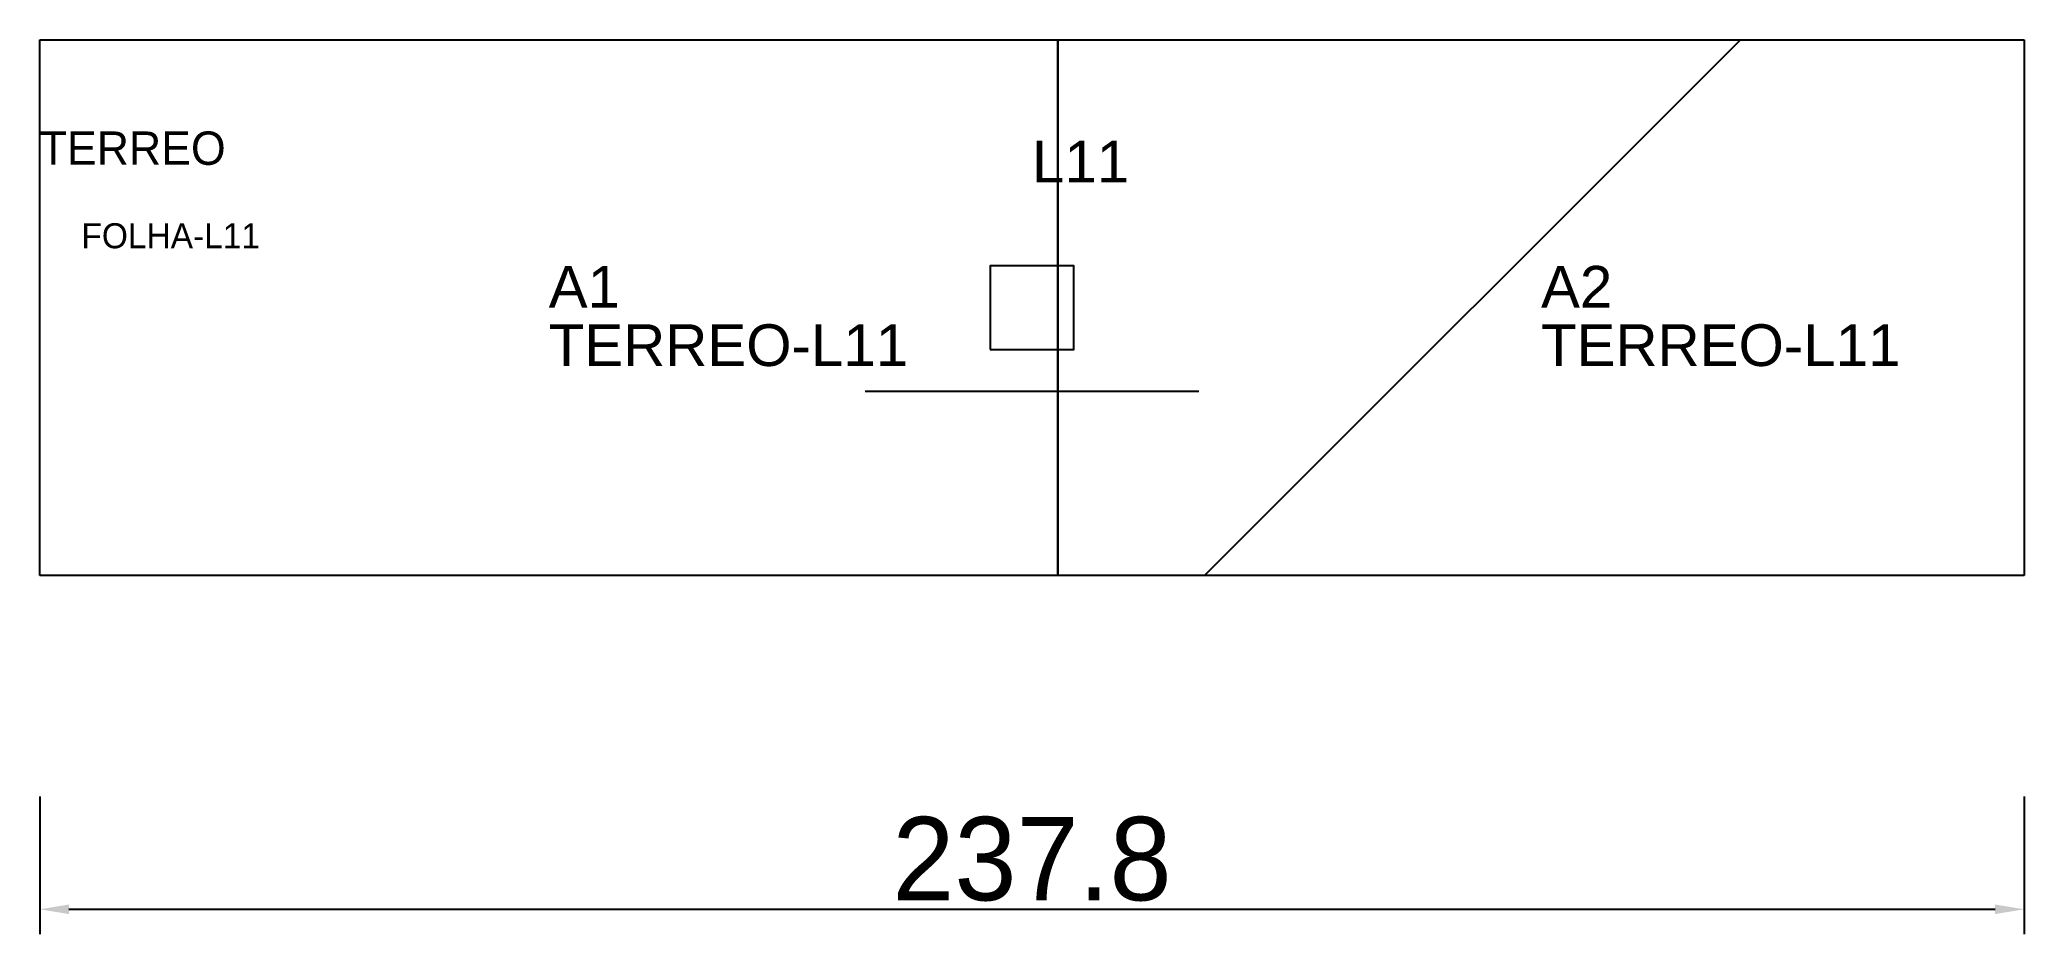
# Model space of a CAD drawing. Header units: metres. Extents: x 222 to 460, y 94 to 202.
import ezdxf

# ---------------------------------------------------------------- set-up
doc = ezdxf.new("R2010")
doc.units = ezdxf.units.M
for name, color, linetype in [('3', 3, 'CONTINUOUS'), ('AUX00', 7, 'CONTINUOUS'), ('COTA', 241, 'CONTINUOUS'), ('FOLHA', 255, 'CONTINUOUS'), ('Hachura', 251, 'CONTINUOUS'), ('NOMENCLATURA', 7, 'CONTINUOUS'), ('Nível', 160, 'CONTINUOUS'), ('Painéis', 200, 'CONTINUOUS'), ('Pilares', 5, 'CONTINUOUS'), ('SARR_2.2x7', 40, 'CONTINUOUS')]:
    doc.layers.add(name, color=color, linetype=linetype)
doc.styles.add('ARIAL', font='Arial.ttf')
doc.styles.add('STR_STANDARD', font='arial.ttf')
doc.dimstyles.new('EZ DXF', dxfattribs={"dimtxt": 10, "dimasz": 3.5, "dimexe": 3, "dimexo": 1.5, "dimgap": 1, "dimtad": 1, "dimdec": 1, "dimdsep": 46, "dimcen": 2.5, "dimazin": 3, "dimtfac": 1, "dimtmove": 0, "dimatfit": 3})

msp = doc.modelspace()

# ---------------------------------------------------------------- hatches: boundary and pattern name
at = {"layer": 'Hachura'}
h = msp.add_hatch(dxfattribs=at)
h.set_pattern_fill('ANSI31', scale=50)
h.paths.add_polyline_path([(222.2, 201.5), (460.03, 201.5), (460.03, 137.2681), (222.2, 137.2681)])
h = msp.add_hatch(dxfattribs=at)
h.set_pattern_fill('ANSI31', scale=50)
h.paths.add_polyline_path([(222.2, 201.5), (460.03, 201.5), (460.03, 137.2681), (222.2, 137.2681)])

# ---------------------------------------------------------------- linework, layer by layer
at = {"layer": '3'}
msp.add_lwpolyline([(344.2, 137.2681), (344.2, 201.5)], close=True, dxfattribs=at)
msp.add_lwpolyline([(344.2, 137.2681), (344.2, 201.5)], close=True, dxfattribs=at)
at = {"layer": 'Painéis', "color": 200}
for p, q in [((222.2, 201.5), (460.03, 201.5)), ((222.2, 137.2681), (222.2, 201.5)), ((222.2, 201.5), (460.03, 201.5)), ((222.2, 137.2681), (222.2, 201.5)), ((460.03, 201.5), (460.03, 137.2681)), ((460.03, 201.5), (460.03, 137.2681)), ((460.03, 137.2681), (222.2, 137.2681)), ((460.03, 137.2681), (222.2, 137.2681))]:
    msp.add_line(p, q, dxfattribs=at)
at = {"layer": 'Pilares'}
msp.add_lwpolyline([(336.115, 164.38405), (346.115, 164.38405), (346.115, 174.38405), (336.115, 174.38405)], close=True, dxfattribs=at)
msp.add_lwpolyline([(336.115, 164.38405), (346.115, 164.38405), (346.115, 174.38405), (336.115, 174.38405)], close=True, dxfattribs=at)
at = {"layer": 'SARR_2.2x7'}
msp.add_line((321.115, 159.38405), (361.115, 159.38405), dxfattribs=at)
msp.add_line((321.115, 159.38405), (361.115, 159.38405), dxfattribs=at)

# ---------------------------------------------------------------- texts
at = {"layer": '3', "style": 'STR_STANDARD'}
for s, p in [('A1', (283.2, 169.38405)), ('A1', (283.2, 169.38405)), ('A2', (402.115, 169.38405)), ('A2', (402.115, 169.38405))]:
    msp.add_text(s, height=5, dxfattribs=at).set_placement(p)
at = {"layer": 'AUX00', "style": 'STR_STANDARD'}
for p in [(283.2, 162.38405), (283.2, 162.38405), (402.115, 162.38405), (402.115, 162.38405)]:
    msp.add_text('TERREO-L11', height=5, dxfattribs=at).set_placement(p)
at = {"layer": 'FOLHA'}
msp.add_text('FOLHA-L11', height=3, dxfattribs=at).set_placement((227.2, 176.5))
msp.add_text('FOLHA-L11', height=3, dxfattribs=at).set_placement((227.2, 176.5))
at = {"layer": 'NOMENCLATURA', "insert": (341.115, 189.38405), "char_height": 5, "attachment_point": 1, "style": 'ARIAL'}
msp.add_mtext('L11', dxfattribs=at)
msp.add_mtext('L11', dxfattribs=at)
at = {"layer": 'Nível'}
msp.add_text('TERREO', height=4, dxfattribs=at).set_placement((222.2, 186.5))
msp.add_text('TERREO', height=4, dxfattribs=at).set_placement((222.2, 186.5))

# ---------------------------------------------------------------- dimensions: what is measured, and where the dimension line sits
at = {"layer": 'COTA'}
msp.add_linear_dim(base=(222.2, 97.2681), p1=(222.2, 112.2681), p2=(460.03, 112.2681), dimstyle='EZ DXF', dxfattribs=at).render()
msp.add_linear_dim(base=(222.2, 97.2681), p1=(222.2, 112.2681), p2=(460.03, 112.2681), dimstyle='EZ DXF', dxfattribs=at).render()

doc.saveas('drawing.dxf')
